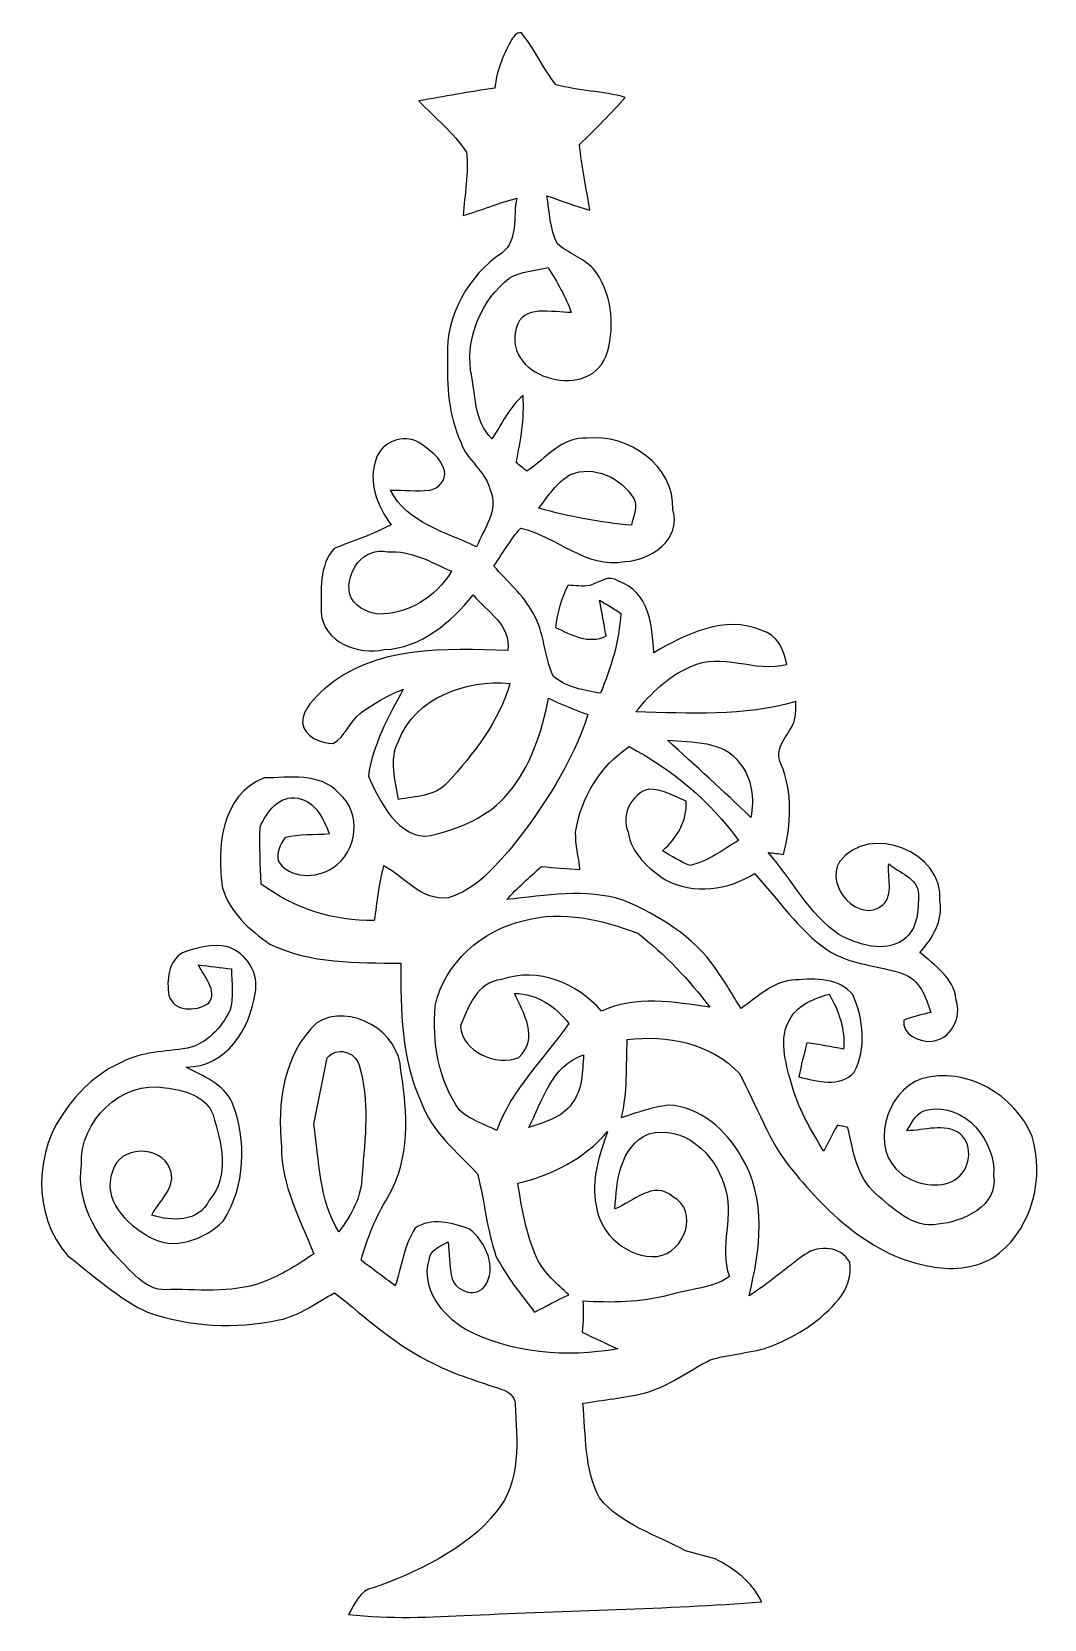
# Model space of a CAD drawing. Header units: centimetres. Extents: x -8.6 to 8.8, y -12.9 to 14.3.
import ezdxf

# ---------------------------------------------------------------- set-up
doc = ezdxf.new("R2010")
doc.units = ezdxf.units.CM
doc.header["$MEASUREMENT"] = 0
doc.layers.add('Camada 1', color=7, linetype='Continuous')

msp = doc.modelspace()

# ---------------------------------------------------------------- linework, layer by layer
at = {"layer": 'Camada 1', "color": 97}
for points, knots in [([(3.13601, -11.86839), (3.4654, -12.0389), (3.76973, -12.26255), (3.93168, -12.60722), (3.93168, -12.60722), (2.2768, -12.73739), (0.61457, -12.75267), (-1.04337, -12.83762), (-1.04337, -12.83762), (-1.74493, -12.87062), (-2.45199, -12.90606), (-3.15109, -12.82418), (-3.15109, -12.82418), (-3.05088, -12.64572), (-2.95981, -12.4025), (-2.72881, -12.36767), (-2.72881, -12.36767), (-2.04936, -12.13047), (-1.10218, -11.69478), (-0.62109, -11.06294), (-0.62109, -11.06294), (-0.17743, -10.55206), (-0.26848, -9.83217), (-0.29232, -9.21006), (-0.29232, -9.21006), (-0.29965, -9.07866), (-0.4072, -8.99371), (-0.52576, -8.96255), (-0.52576, -8.96255), (-0.91627, -8.82566), (-1.31655, -8.71322), (-1.68627, -8.52499), (-1.68627, -8.52499), (-2.32488, -8.22311), (-2.84432, -7.73666), (-3.39432, -7.30399), (-3.39432, -7.30399), (-3.69988, -7.47755), (-3.99199, -7.69389), (-4.34032, -7.77089), (-4.34032, -7.77089), (-5.08588, -7.93161), (-5.87972, -7.89127), (-6.5996, -7.63766), (-6.5996, -7.63766), (-7.02737, -7.45189), (-7.60244, -6.95566), (-7.96544, -6.6715), (-7.96544, -6.6715), (-8.58572, -5.97422), (-8.54477, -4.84978), (-7.97828, -4.13294), (-7.97828, -4.13294), (-7.74177, -3.79805), (-7.42828, -3.52122), (-7.05182, -3.35317), (-7.05182, -3.35317), (-6.70472, -3.1625), (-6.29893, -3.16982), (-5.917, -3.10871), (-5.917, -3.10871), (-5.58455, -3.03599), (-5.33765, -2.75671), (-5.18793, -2.46645), (-5.18793, -2.46645), (-5.11765, -2.23361), (-5.16044, -1.98489), (-5.15981, -1.74594), (-5.15981, -1.74594), (-5.34865, -1.72454), (-5.53809, -1.70194), (-5.72632, -1.68054), (-5.72632, -1.68054), (-5.63465, -1.88161), (-5.38472, -2.11627), (-5.55521, -2.33994), (-5.55521, -2.33994), (-5.774, -2.48294), (-6.15227, -2.48905), (-6.23416, -2.19633), (-6.23416, -2.19633), (-6.27509, -1.95433), (-6.24393, -1.60782), (-6.00072, -1.47094), (-6.00072, -1.47094), (-5.75688, -1.38661), (-5.48493, -1.30533), (-5.22521, -1.37071), (-5.22521, -1.37071), (-4.89827, -1.47033), (-4.68132, -1.83089), (-4.75404, -2.17189), (-4.75404, -2.17189), (-4.84449, -2.77689), (-5.25272, -3.43689), (-5.93777, -3.43078), (-5.93777, -3.43078), (-5.65055, -3.58966), (-5.29609, -3.72045), (-5.14881, -4.04005), (-5.14881, -4.04005), (-4.88909, -4.69089), (-4.92455, -5.48106), (-5.30281, -6.0775), (-5.30281, -6.0775), (-5.62488, -6.39099), (-6.16632, -6.60183), (-6.58128, -6.33661), (-6.58128, -6.33661), (-6.96565, -6.12883), (-7.38609, -5.69799), (-7.20155, -5.22255), (-7.20155, -5.22255), (-7.08909, -4.77583), (-6.37288, -4.76361), (-6.21521, -5.17855), (-6.21521, -5.17855), (-6.08627, -5.48594), (-6.4016, -5.72366), (-6.52872, -5.97299), (-6.52872, -5.97299), (-6.18893, -6.07994), (-5.72021, -6.09645), (-5.54177, -5.71755), (-5.54177, -5.71755), (-5.18549, -5.30017), (-5.33155, -4.72083), (-5.47577, -4.25089), (-5.47577, -4.25089), (-5.59555, -3.9221), (-5.98665, -3.82066), (-6.29649, -3.7901), (-6.29649, -3.7901), (-7.0506, -3.64894), (-7.76621, -4.36578), (-7.73505, -5.1101), (-7.73505, -5.1101), (-7.81937, -5.71878), (-7.50405, -6.29934), (-7.09032, -6.72038), (-7.09032, -6.72038), (-6.852, -6.96483), (-6.60572, -7.30399), (-6.21032, -7.24655), (-6.21032, -7.24655), (-5.65544, -7.25206), (-5.06265, -7.31561), (-4.53832, -7.09011), (-4.53832, -7.09011), (-4.25904, -6.97094), (-3.99932, -6.80961), (-3.74999, -6.63666), (-3.74999, -6.63666), (-3.98099, -6.04145), (-4.30793, -5.45906), (-4.30488, -4.8015), (-4.30488, -4.8015), (-4.37332, -4.05594), (-4.27677, -3.21078), (-3.69744, -2.67178), (-3.69744, -2.67178), (-3.1236, -2.31733), (-2.26865, -2.82517), (-2.25581, -3.49371), (-2.25581, -3.49371), (-2.13299, -4.21055), (-2.09388, -5.01355), (-2.47765, -5.66255), (-2.47765, -5.66255), (-2.67932, -6.0011), (-2.83699, -6.36534), (-2.93781, -6.74666), (-2.93781, -6.74666), (-2.74349, -6.89271), (-2.54855, -7.04061), (-2.35116, -7.18299), (-2.35116, -7.18299), (-2.24665, -6.85117), (-2.19899, -6.48938), (-2.00832, -6.19422), (-2.00832, -6.19422), (-1.74127, -6.00906), (-1.36237, -6.10255), (-1.07821, -6.21194), (-1.07821, -6.21194), (-0.79955, -6.42766), (-0.59299, -6.87989), (-0.82093, -7.1995), (-0.82093, -7.1995), (-0.99144, -7.40666), (-1.34404, -7.26366), (-1.38804, -7.02227), (-1.38804, -7.02227), (-1.42104, -6.82427), (-1.42716, -6.62871), (-1.44548, -6.43071), (-1.44548, -6.43071), (-1.57748, -6.50711), (-1.7596, -6.56638), (-1.77181, -6.74543), (-1.77181, -6.74543), (-1.9136, -7.23066), (-1.54204, -7.68961), (-1.15399, -7.93039), (-1.15399, -7.93039), (-0.35588, -8.34717), (0.58524, -8.42599), (1.4634, -8.26589), (1.4634, -8.26589), (1.25929, -8.17178), (1.05517, -8.07889), (0.85535, -7.97866), (0.85535, -7.97866), (0.87735, -7.80327), (0.88101, -7.62606), (0.86329, -7.45006), (0.86329, -7.45006), (1.35585, -7.47511), (1.85817, -7.47389), (2.33791, -7.34617), (2.33791, -7.34617), (2.6838, -7.23617), (3.07001, -7.24043), (3.37863, -7.02778), (3.37863, -7.02778), (3.18613, -6.51199), (3.48924, -5.96627), (3.2888, -5.45294), (3.2888, -5.45294), (3.13296, -4.91883), (2.58785, -4.41589), (1.99752, -4.57845), (1.99752, -4.57845), (1.49396, -4.79478), (1.44508, -5.39366), (1.41696, -5.86361), (1.41696, -5.86361), (1.7378, -5.74506), (2.07208, -5.36555), (2.40696, -5.65645), (2.40696, -5.65645), (2.87263, -5.89478), (2.60985, -6.61955), (2.14235, -6.68066), (2.14235, -6.68066), (1.64245, -6.72406), (1.15296, -6.29934), (1.09307, -5.80371), (1.09307, -5.80371), (1.00629, -5.36983), (1.14868, -4.94266), (1.29045, -4.5381), (1.29045, -4.5381), (0.89445, -5.00561), (0.3408, -5.28245), (-0.24648, -5.42361), (-0.24648, -5.42361), (-0.18537, -5.86178), (-0.10471, -6.30178), (0.07619, -6.70878), (0.07619, -6.70878), (0.19963, -6.96422), (0.41901, -7.14999), (0.62312, -7.33883), (0.62312, -7.33883), (0.42452, -7.4305), (0.23384, -7.53683), (0.03952, -7.63643), (0.03952, -7.63643), (-0.1982, -7.32843), (-0.44693, -7.02411), (-0.62416, -6.67638), (-0.62416, -6.67638), (-0.77937, -6.21745), (-0.82093, -5.72978), (-0.93948, -5.26289), (-0.93948, -5.26289), (-1.29209, -4.88217), (-1.73148, -4.54606), (-1.90444, -4.03517), (-1.90444, -4.03517), (-2.25827, -3.29022), (-2.25521, -2.4585), (-2.25644, -1.65182), (-2.25644, -1.65182), (-3.00993, -1.63289), (-3.80499, -1.6671), (-4.50044, -1.32061), (-4.50044, -1.32061), (-4.84937, -1.09082), (-5.18549, -0.77122), (-5.31504, -0.36361), (-5.31504, -0.36361), (-5.41527, 0.30678), (-5.345, 1.24606), (-4.5976, 1.53023), (-4.5976, 1.53023), (-4.17532, 1.52962), (-3.63509, 1.62802), (-3.31916, 1.26562), (-3.31916, 1.26562), (-2.91644, 0.94174), (-2.99404, 0.25606), (-3.42304, -0.01222), (-3.42304, -0.01222), (-3.70355, -0.20045), (-4.16737, -0.20594), (-4.36172, 0.10511), (-4.36172, 0.10511), (-4.38372, 0.24446), (-4.33299, 0.39111), (-4.24499, 0.49867), (-4.24499, 0.49867), (-4.00116, 0.57506), (-3.73409, 0.54206), (-3.48109, 0.56774), (-3.48109, 0.56774), (-3.58681, 0.82255), (-3.71027, 1.12629), (-4.02072, 1.17946), (-4.02072, 1.17946), (-4.33604, 1.25034), (-4.56216, 0.93623), (-4.67093, 0.68629), (-4.67093, 0.68629), (-4.67644, 0.36118), (-4.67093, 0.03301), (-4.64832, -0.2921), (-4.64832, -0.2921), (-4.09281, -0.70766), (-3.40532, -0.93194), (-2.71172, -0.91482), (-2.71172, -0.91482), (-2.66588, -0.60133), (-2.63655, -0.28538), (-2.5516, 0.02018), (-2.5516, 0.02018), (-2.18309, -0.16989), (-1.90688, -0.58299), (-1.44488, -0.52738), (-1.44488, -0.52738), (-0.98227, -0.40026), (-0.65776, -0.00854), (-0.35343, 0.33978), (-0.35343, 0.33978), (0.19229, 1.02483), (0.6818, 1.77774), (0.95373, 2.61618), (0.95373, 2.61618), (0.72335, 2.69562), (0.49968, 2.79095), (0.27968, 2.89484), (0.27968, 2.89484), (0.15868, 2.31183), (-0.02527, 1.72274), (-0.41943, 1.26134), (-0.41943, 1.26134), (-0.74881, 0.85923), (-1.25544, 0.65755), (-1.74737, 0.54083), (-1.74737, 0.54083), (-2.27537, 0.44795), (-2.63962, 1.14828), (-2.81193, 1.55956), (-2.81193, 1.55956), (-2.74165, 2.10346), (-2.46604, 2.57646), (-2.21427, 3.05251), (-2.21427, 3.05251), (-2.47581, 2.94311), (-2.72881, 2.80684), (-2.95432, 2.63511), (-2.95432, 2.63511), (-3.13827, 2.4909), (-3.20365, 2.23362), (-3.41449, 2.11995), (-3.41449, 2.11995), (-3.63265, 2.12118), (-3.90399, 2.23302), (-3.94309, 2.47379), (-3.94309, 2.47379), (-3.93881, 2.72129), (-3.72921, 2.90218), (-3.56299, 3.05984), (-3.56299, 3.05984), (-2.70988, 3.80723), (-1.47481, 3.75039), (-0.41943, 3.71495), (-0.41943, 3.71495), (-0.35893, 4.15556), (-0.77816, 4.37311), (-1.01465, 4.66951), (-1.01465, 4.66951), (-1.39965, 4.19834), (-1.90199, 3.75711), (-2.54121, 3.73084), (-2.54121, 3.73084), (-2.98244, 3.63307), (-3.59109, 3.85551), (-3.61981, 4.37007), (-3.61981, 4.37007), (-3.62104, 4.73612), (-3.66199, 5.17735), (-3.40104, 5.46579), (-3.40104, 5.46579), (-3.07532, 5.59718), (-2.73432, 5.70107), (-2.42327, 5.87339), (-2.42327, 5.87339), (-2.66221, 6.18874), (-2.82109, 6.61163), (-2.68116, 7.00212), (-2.68116, 7.00212), (-2.58888, 7.28995), (-2.20937, 7.44823), (-1.94844, 7.28323), (-1.94844, 7.28323), (-1.76755, 7.16712), (-1.56281, 7.02107), (-1.50781, 6.80107), (-1.50781, 6.80107), (-1.46932, 6.64402), (-1.60804, 6.49123), (-1.75776, 6.46923), (-1.75776, 6.46923), (-1.98204, 6.44112), (-2.20755, 6.46923), (-2.43181, 6.46862), (-2.43181, 6.46862), (-2.15681, 5.9009), (-1.47909, 5.74935), (-0.95599, 5.4939), (-0.95599, 5.4939), (-0.83621, 5.79639), (-0.56671, 6.13007), (-0.72255, 6.47107), (-0.72255, 6.47107), (-0.80016, 6.79374), (-1.11732, 6.97156), (-1.22304, 7.27895), (-1.22304, 7.27895), (-1.43816, 7.7434), (-1.47237, 8.2604), (-1.45281, 8.76395), (-1.45281, 8.76395), (-1.48888, 9.46368), (-1.09655, 10.14751), (-0.52455, 10.53556), (-0.52455, 10.53556), (-0.23671, 10.74763), (-0.33632, 11.16746), (-0.26727, 11.47851), (-0.26727, 11.47851), (-0.57771, 11.39112), (-0.87593, 11.26768), (-1.18576, 11.18028), (-1.18576, 11.18028), (-1.1656, 11.54084), (-1.08432, 11.90568), (-1.13076, 12.26502), (-1.13076, 12.26502), (-1.34955, 12.60296), (-1.6716, 12.85474), (-1.94781, 13.14379), (-1.94781, 13.14379), (-1.51332, 13.22384), (-1.07821, 13.30024), (-0.64065, 13.36379), (-0.64065, 13.36379), (-0.6162, 13.64856), (-0.51048, 13.91929), (-0.37176, 14.1674), (-0.37176, 14.1674), (-0.32716, 14.23279), (-0.28316, 14.33179), (-0.1866, 14.3104), (-0.1866, 14.3104), (0.03891, 14.0354), (0.18373, 13.70419), (0.40312, 13.42368), (0.40312, 13.42368), (0.79301, 13.31735), (1.20429, 13.31247), (1.5948, 13.20551), (1.5948, 13.20551), (1.34424, 12.92624), (1.08085, 12.65919), (0.81073, 12.39947), (0.81073, 12.39947), (0.84191, 12.01935), (0.92929, 11.64779), (0.98368, 11.27135), (0.98368, 11.27135), (0.73373, 11.33796), (0.49357, 11.43512), (0.24912, 11.51763), (0.24912, 11.51763), (0.29252, 11.24323), (0.30168, 10.94868), (0.4294, 10.69507), (0.4294, 10.69507), (0.61273, 10.5264), (0.8688, 10.45307), (1.04296, 10.27219), (1.04296, 10.27219), (1.35829, 9.87556), (1.42308, 9.31702), (1.28801, 8.83728), (1.28801, 8.83728), (1.05091, 7.96767), (-0.51965, 8.35512), (-0.27581, 9.24428), (-0.27581, 9.24428), (-0.16948, 9.67084), (0.34324, 9.50584), (0.66773, 9.51623), (0.66773, 9.51623), (0.5724, 9.7894), (0.42268, 10.03812), (0.27419, 10.2844), (0.27419, 10.2844), (0.04991, 10.23307), (-0.1976, 10.22451), (-0.39988, 10.10168), (-0.39988, 10.10168), (-0.86676, 9.72584), (-1.1326, 9.12695), (-1.05804, 8.52746), (-1.05804, 8.52746), (-0.97676, 8.13451), (-1.00365, 7.64928), (-0.69321, 7.34863), (-0.69321, 7.34863), (-0.52088, 7.59979), (-0.39865, 7.8919), (-0.15788, 8.08807), (-0.15788, 8.08807), (-0.13527, 7.70184), (-0.19881, 7.31684), (-0.27704, 6.9404), (-0.27704, 6.9404), (-0.21716, 6.8909), (-0.15727, 6.84079), (-0.09676, 6.79067), (-0.09676, 6.79067), (0.23201, 7.00946), (0.50519, 7.3859), (0.94152, 7.3584), (0.94152, 7.3584), (1.63512, 7.44518), (2.45035, 6.87502), (2.40757, 6.13312), (2.40757, 6.13312), (2.56768, 5.61979), (2.03112, 5.26412), (1.58808, 5.23967), (1.58808, 5.23967), (0.91584, 5.11684), (0.40984, 5.67479), (-0.19516, 5.81718), (-0.19516, 5.81718), (-0.37909, 5.62162), (-0.50865, 5.38328), (-0.66081, 5.1639), (-0.66081, 5.1639), (-0.42799, 4.90295), (-0.15848, 4.66523), (0.01507, 4.35784), (0.01507, 4.35784), (0.20573, 4.02602), (0.20145, 3.62146), (0.35424, 3.27679), (0.35424, 3.27679), (0.57852, 3.0843), (0.88591, 3.03174), (1.16945, 2.98223), (1.16945, 2.98223), (1.34485, 3.42162), (1.49701, 3.87323), (1.51535, 4.35174), (1.51535, 4.35174), (1.3974, 4.43239), (1.27701, 4.50879), (1.15173, 4.57784), (1.15173, 4.57784), (1.19573, 4.37434), (1.22752, 4.17084), (1.26417, 3.9649), (1.26417, 3.9649), (0.9684, 3.81579), (0.66896, 3.9863), (0.39701, 4.10911), (0.39701, 4.10911), (0.42635, 4.36274), (0.4954, 4.60839), (0.61212, 4.83512), (0.61212, 4.83512), (0.73557, 4.83146), (0.86145, 4.81007), (0.98429, 4.82902), (0.98429, 4.82902), (1.1438, 4.88095), (1.31368, 5.02639), (1.47868, 4.90539), (1.47868, 4.90539), (2.00485, 4.7233), (2.05617, 4.14151), (2.08124, 3.67646), (2.08124, 3.67646), (2.6294, 3.99362), (3.29736, 4.33462), (3.93536, 4.05902), (3.93536, 4.05902), (4.20301, 3.98995), (4.31545, 3.72534), (4.36436, 3.47784), (4.36436, 3.47784), (3.8174, 3.32811), (3.24296, 3.69907), (2.71985, 3.43934), (2.71985, 3.43934), (2.3318, 3.28167), (2.03417, 2.98039), (1.77508, 2.66139), (1.77508, 2.66139), (2.69296, 2.64306), (3.62796, 2.57706), (4.51957, 2.84167), (4.51957, 2.84167), (4.51224, 2.70418), (4.5324, 2.55506), (4.45968, 2.43039), (4.45968, 2.43039), (4.35945, 2.22262), (4.13457, 2.01606), (4.26473, 1.77223), (4.26473, 1.77223), (4.46945, 1.27602), (4.44013, 0.72783), (4.30936, 0.21755), (4.30936, 0.21755), (4.22073, 0.22918), (4.13273, 0.24018), (4.04536, 0.25055), (4.04536, 0.25055), (4.45173, -0.21571), (4.74018, -0.7975), (5.25657, -1.15866), (5.25657, -1.15866), (5.58413, -1.32733), (6.03452, -1.48561), (6.36573, -1.24605), (6.36573, -1.24605), (6.61446, -1.06699), (6.62057, -0.73761), (6.62364, -0.46445), (6.62364, -0.46445), (6.61629, -0.18577), (6.28691, -0.09899), (6.11152, 0.05746), (6.11152, 0.05746), (6.08952, -0.17599), (6.19829, -0.46933), (6.01373, -0.65022), (6.01373, -0.65022), (5.60552, -0.98877), (5.00601, -0.32633), (5.26941, 0.09167), (5.26941, 0.09167), (5.78029, 0.76755), (7.06729, 0.26706), (6.98969, -0.58849), (6.98969, -0.58849), (7.04896, -0.9301), (6.85952, -1.22527), (6.64746, -1.46666), (6.64746, -1.46666), (6.89741, -1.68177), (7.22924, -1.90177), (7.26592, -2.26294), (7.26592, -2.26294), (7.37529, -2.58133), (7.17852, -2.96817), (6.8308, -2.99138), (6.8308, -2.99138), (6.62424, -2.99138), (6.33701, -2.87466), (6.37064, -2.62533), (6.37064, -2.62533), (6.52157, -2.57338), (6.67618, -2.52938), (6.83385, -2.49517), (6.83385, -2.49517), (6.75624, -2.23054), (6.63952, -1.93538), (6.36085, -1.83089), (6.36085, -1.83089), (5.92696, -1.68971), (5.44845, -1.67627), (5.05429, -1.42082), (5.05429, -1.42082), (4.55868, -1.06699), (4.21708, -0.55549), (3.81068, -0.11182), (3.81068, -0.11182), (3.36091, -0.39905), (2.76445, -0.47666), (2.28352, -0.21999), (2.28352, -0.21999), (1.99445, -0.02505), (1.69073, 0.23529), (1.64124, 0.60195), (1.64124, 0.60195), (1.52024, 0.89711), (1.69745, 1.25462), (1.99629, 1.33895), (1.99629, 1.33895), (2.22608, 1.33774), (2.43263, 1.21734), (2.63796, 1.12751), (2.63796, 1.12751), (2.65752, 0.78406), (2.47601, 0.49806), (2.23401, 0.28051), (2.23401, 0.28051), (2.38801, 0.19006), (2.53896, 0.08983), (2.70701, 0.0269), (2.70701, 0.0269), (3.01501, 0.09411), (3.27229, 0.29883), (3.53752, 0.45711), (3.53752, 0.45711), (3.04863, 1.13301), (2.39535, 1.67446), (1.6614, 2.06556), (1.6614, 2.06556), (1.16457, 1.73802), (0.82845, 1.18618), (0.74291, 0.5989), (0.74291, 0.5989), (0.73617, 0.38501), (0.79607, 0.17234), (0.81563, -0.04094), (0.81563, -0.04094), (0.5938, -0.02749), (0.37563, -0.01282), (0.15501, 0.00918), (0.15501, 0.00918), (-0.04604, -0.17722), (-0.25688, -0.35445), (-0.4402, -0.55917), (-0.4402, -0.55917), (0.22345, -0.48645), (0.91891, -0.36054), (1.56729, -0.57199), (1.56729, -0.57199), (2.17045, -0.82927), (2.76629, -1.18861), (3.14213, -1.74166), (3.14213, -1.74166), (3.30101, -1.96105), (3.43301, -2.19817), (3.57968, -2.42671), (3.57968, -2.42671), (3.86568, -2.23177), (4.14068, -1.93966), (4.5104, -1.93782), (4.5104, -1.93782), (4.85141, -1.91094), (5.27001, -1.8981), (5.50164, -2.19999), (5.50164, -2.19999), (5.67641, -2.60089), (5.73445, -3.11971), (5.52118, -3.51817), (5.52118, -3.51817), (5.28164, -3.79561), (4.87585, -3.67338), (4.57029, -3.60127), (4.57029, -3.60127), (4.61124, -3.40145), (4.65829, -3.20894), (4.70901, -3.01338), (4.70901, -3.01338), (4.91801, -3.04333), (5.13008, -3.0861), (5.33845, -3.12461), (5.33845, -3.12461), (5.36841, -2.78727), (5.25841, -2.46582), (5.08973, -2.18105), (5.08973, -2.18105), (4.83552, -2.25561), (4.55808, -2.35399), (4.4224, -2.6015), (4.4224, -2.6015), (4.21524, -2.93699), (4.3448, -3.34766), (4.43768, -3.69782), (4.43768, -3.69782), (4.54708, -4.12255), (4.77257, -4.50266), (4.99808, -4.87483), (4.99808, -4.87483), (5.07508, -4.7251), (5.15329, -4.57599), (5.23152, -4.4281), (5.23152, -4.4281), (5.29141, -4.44094), (5.35191, -4.45499), (5.41301, -4.46845), (5.41301, -4.46845), (5.50164, -4.86994), (5.56336, -5.3081), (5.88418, -5.60266), (5.88418, -5.60266), (6.17752, -5.84771), (6.53501, -6.21071), (6.95729, -6.12945), (6.95729, -6.12945), (7.38752, -6.08238), (7.99496, -5.8245), (7.91064, -5.29038), (7.91064, -5.29038), (7.95829, -4.70555), (7.41136, -4.03517), (6.78373, -4.16533), (6.78373, -4.16533), (6.59185, -4.1855), (6.51424, -4.38289), (6.42136, -4.52406), (6.42136, -4.52406), (6.72446, -4.52466), (7.06669, -4.38106), (7.33618, -4.57783), (7.33618, -4.57783), (7.57757, -4.77827), (7.50852, -5.2091), (7.24757, -5.36494), (7.24757, -5.36494), (6.96157, -5.53117), (6.59552, -5.44745), (6.33518, -5.27083), (6.33518, -5.27083), (5.77357, -4.84671), (6.05408, -3.84878), (6.67618, -3.63182), (6.67618, -3.63182), (7.44313, -3.41733), (8.28036, -3.90805), (8.57246, -4.6255), (8.57246, -4.6255), (8.77964, -5.32583), (8.58529, -6.14899), (8.01329, -6.62078), (8.01329, -6.62078), (7.71264, -6.86338), (7.31173, -6.91961), (6.93836, -6.86827), (6.93836, -6.86827), (5.89885, -6.74178), (5.08852, -5.97299), (4.45724, -5.19566), (4.45724, -5.19566), (4.03985, -4.70678), (3.85773, -4.0865), (3.54545, -3.53771), (3.54545, -3.53771), (3.06391, -3.02194), (2.30552, -2.8765), (1.6284, -2.96082), (1.6284, -2.96082), (1.60335, -3.40755), (1.64368, -3.8671), (1.52635, -4.30527), (1.52635, -4.30527), (1.79096, -4.21055), (2.06045, -4.12133), (2.33973, -4.08345), (2.33973, -4.08345), (2.8824, -4.11399), (3.32485, -4.5161), (3.58396, -4.96833), (3.58396, -4.96833), (4.0264, -5.67845), (3.91091, -6.58106), (3.71596, -7.35594), (3.71596, -7.35594), (4.05636, -7.14817), (4.35029, -6.87438), (4.67601, -6.64643), (4.67601, -6.64643), (4.91741, -6.47717), (5.29445, -6.50955), (5.44296, -6.77906), (5.44296, -6.77906), (5.48208, -7.00211), (5.39773, -7.23861), (5.25718, -7.41217), (5.25718, -7.41217), (4.95713, -7.77943), (4.54708, -8.04099), (4.11073, -8.21639), (4.11073, -8.21639), (3.76791, -8.34289), (3.39513, -8.34899), (3.04801, -8.45655), (3.04801, -8.45655), (2.67524, -8.64599), (2.33301, -8.91366), (1.9248, -9.0255), (1.9248, -9.0255), (1.57585, -9.10862), (1.21896, -9.14222), (0.86573, -9.20089), (0.86573, -9.20089), (0.92135, -9.74355), (0.88712, -10.32899), (1.15052, -10.82217), (1.15052, -10.82217), (1.52145, -11.29027), (2.12708, -11.45039), (2.62757, -11.73455), (2.62757, -11.73455), (2.62757, -11.73455), (3.13601, -11.86839), (3.13601, -11.86839)], [0, 0, 0, 0, 0.00429185, 0.00429185, 0.00429185, 0.00429185, 0.00858369, 0.00858369, 0.00858369, 0.00858369, 0.01287554, 0.01287554, 0.01287554, 0.01287554, 0.01716738, 0.01716738, 0.01716738, 0.01716738, 0.02145923, 0.02145923, 0.02145923, 0.02145923, 0.02575107, 0.02575107, 0.02575107, 0.02575107, 0.03004292, 0.03004292, 0.03004292, 0.03004292, 0.03433476, 0.03433476, 0.03433476, 0.03433476, 0.03862661, 0.03862661, 0.03862661, 0.03862661, 0.04291845, 0.04291845, 0.04291845, 0.04291845, 0.0472103, 0.0472103, 0.0472103, 0.0472103, 0.05150215, 0.05150215, 0.05150215, 0.05150215, 0.05579399, 0.05579399, 0.05579399, 0.05579399, 0.06008584, 0.06008584, 0.06008584, 0.06008584, 0.06437768, 0.06437768, 0.06437768, 0.06437768, 0.06866953, 0.06866953, 0.06866953, 0.06866953, 0.07296137, 0.07296137, 0.07296137, 0.07296137, 0.07725322, 0.07725322, 0.07725322, 0.07725322, 0.08154506, 0.08154506, 0.08154506, 0.08154506, 0.08583691, 0.08583691, 0.08583691, 0.08583691, 0.09012876, 0.09012876, 0.09012876, 0.09012876, 0.0944206, 0.0944206, 0.0944206, 0.0944206, 0.09871245, 0.09871245, 0.09871245, 0.09871245, 0.10300429, 0.10300429, 0.10300429, 0.10300429, 0.10729614, 0.10729614, 0.10729614, 0.10729614, 0.11158798, 0.11158798, 0.11158798, 0.11158798, 0.11587983, 0.11587983, 0.11587983, 0.11587983, 0.12017167, 0.12017167, 0.12017167, 0.12017167, 0.12446352, 0.12446352, 0.12446352, 0.12446352, 0.12875536, 0.12875536, 0.12875536, 0.12875536, 0.13304721, 0.13304721, 0.13304721, 0.13304721, 0.13733906, 0.13733906, 0.13733906, 0.13733906, 0.1416309, 0.1416309, 0.1416309, 0.1416309, 0.14592275, 0.14592275, 0.14592275, 0.14592275, 0.15021459, 0.15021459, 0.15021459, 0.15021459, 0.15450644, 0.15450644, 0.15450644, 0.15450644, 0.15879828, 0.15879828, 0.15879828, 0.15879828, 0.16309013, 0.16309013, 0.16309013, 0.16309013, 0.16738197, 0.16738197, 0.16738197, 0.16738197, 0.17167382, 0.17167382, 0.17167382, 0.17167382, 0.17596567, 0.17596567, 0.17596567, 0.17596567, 0.18025751, 0.18025751, 0.18025751, 0.18025751, 0.18454936, 0.18454936, 0.18454936, 0.18454936, 0.1888412, 0.1888412, 0.1888412, 0.1888412, 0.19313305, 0.19313305, 0.19313305, 0.19313305, 0.19742489, 0.19742489, 0.19742489, 0.19742489, 0.20171674, 0.20171674, 0.20171674, 0.20171674, 0.20600858, 0.20600858, 0.20600858, 0.20600858, 0.21030043, 0.21030043, 0.21030043, 0.21030043, 0.21459227, 0.21459227, 0.21459227, 0.21459227, 0.21888412, 0.21888412, 0.21888412, 0.21888412, 0.22317597, 0.22317597, 0.22317597, 0.22317597, 0.22746781, 0.22746781, 0.22746781, 0.22746781, 0.23175966, 0.23175966, 0.23175966, 0.23175966, 0.2360515, 0.2360515, 0.2360515, 0.2360515, 0.24034335, 0.24034335, 0.24034335, 0.24034335, 0.24463519, 0.24463519, 0.24463519, 0.24463519, 0.24892704, 0.24892704, 0.24892704, 0.24892704, 0.25321888, 0.25321888, 0.25321888, 0.25321888, 0.25751073, 0.25751073, 0.25751073, 0.25751073, 0.26180258, 0.26180258, 0.26180258, 0.26180258, 0.26609442, 0.26609442, 0.26609442, 0.26609442, 0.27038627, 0.27038627, 0.27038627, 0.27038627, 0.27467811, 0.27467811, 0.27467811, 0.27467811, 0.27896996, 0.27896996, 0.27896996, 0.27896996, 0.2832618, 0.2832618, 0.2832618, 0.2832618, 0.28755365, 0.28755365, 0.28755365, 0.28755365, 0.29184549, 0.29184549, 0.29184549, 0.29184549, 0.29613734, 0.29613734, 0.29613734, 0.29613734, 0.30042918, 0.30042918, 0.30042918, 0.30042918, 0.30472103, 0.30472103, 0.30472103, 0.30472103, 0.30901288, 0.30901288, 0.30901288, 0.30901288, 0.31330472, 0.31330472, 0.31330472, 0.31330472, 0.31759657, 0.31759657, 0.31759657, 0.31759657, 0.32188841, 0.32188841, 0.32188841, 0.32188841, 0.32618026, 0.32618026, 0.32618026, 0.32618026, 0.3304721, 0.3304721, 0.3304721, 0.3304721, 0.33476395, 0.33476395, 0.33476395, 0.33476395, 0.33905579, 0.33905579, 0.33905579, 0.33905579, 0.34334764, 0.34334764, 0.34334764, 0.34334764, 0.34763948, 0.34763948, 0.34763948, 0.34763948, 0.35193133, 0.35193133, 0.35193133, 0.35193133, 0.35622318, 0.35622318, 0.35622318, 0.35622318, 0.36051502, 0.36051502, 0.36051502, 0.36051502, 0.36480687, 0.36480687, 0.36480687, 0.36480687, 0.36909871, 0.36909871, 0.36909871, 0.36909871, 0.37339056, 0.37339056, 0.37339056, 0.37339056, 0.3776824, 0.3776824, 0.3776824, 0.3776824, 0.38197425, 0.38197425, 0.38197425, 0.38197425, 0.38626609, 0.38626609, 0.38626609, 0.38626609, 0.39055794, 0.39055794, 0.39055794, 0.39055794, 0.39484979, 0.39484979, 0.39484979, 0.39484979, 0.39914163, 0.39914163, 0.39914163, 0.39914163, 0.40343348, 0.40343348, 0.40343348, 0.40343348, 0.40772532, 0.40772532, 0.40772532, 0.40772532, 0.41201717, 0.41201717, 0.41201717, 0.41201717, 0.41630901, 0.41630901, 0.41630901, 0.41630901, 0.42060086, 0.42060086, 0.42060086, 0.42060086, 0.4248927, 0.4248927, 0.4248927, 0.4248927, 0.42918455, 0.42918455, 0.42918455, 0.42918455, 0.43347639, 0.43347639, 0.43347639, 0.43347639, 0.43776824, 0.43776824, 0.43776824, 0.43776824, 0.44206009, 0.44206009, 0.44206009, 0.44206009, 0.44635193, 0.44635193, 0.44635193, 0.44635193, 0.45064378, 0.45064378, 0.45064378, 0.45064378, 0.45493562, 0.45493562, 0.45493562, 0.45493562, 0.45922747, 0.45922747, 0.45922747, 0.45922747, 0.46351931, 0.46351931, 0.46351931, 0.46351931, 0.46781116, 0.46781116, 0.46781116, 0.46781116, 0.472103, 0.472103, 0.472103, 0.472103, 0.47639485, 0.47639485, 0.47639485, 0.47639485, 0.4806867, 0.4806867, 0.4806867, 0.4806867, 0.48497854, 0.48497854, 0.48497854, 0.48497854, 0.48927039, 0.48927039, 0.48927039, 0.48927039, 0.49356223, 0.49356223, 0.49356223, 0.49356223, 0.49785408, 0.49785408, 0.49785408, 0.49785408, 0.50214592, 0.50214592, 0.50214592, 0.50214592, 0.50643777, 0.50643777, 0.50643777, 0.50643777, 0.51072961, 0.51072961, 0.51072961, 0.51072961, 0.51502146, 0.51502146, 0.51502146, 0.51502146, 0.5193133, 0.5193133, 0.5193133, 0.5193133, 0.52360515, 0.52360515, 0.52360515, 0.52360515, 0.527897, 0.527897, 0.527897, 0.527897, 0.53218884, 0.53218884, 0.53218884, 0.53218884, 0.53648069, 0.53648069, 0.53648069, 0.53648069, 0.54077253, 0.54077253, 0.54077253, 0.54077253, 0.54506438, 0.54506438, 0.54506438, 0.54506438, 0.54935622, 0.54935622, 0.54935622, 0.54935622, 0.55364807, 0.55364807, 0.55364807, 0.55364807, 0.55793991, 0.55793991, 0.55793991, 0.55793991, 0.56223176, 0.56223176, 0.56223176, 0.56223176, 0.56652361, 0.56652361, 0.56652361, 0.56652361, 0.57081545, 0.57081545, 0.57081545, 0.57081545, 0.5751073, 0.5751073, 0.5751073, 0.5751073, 0.57939914, 0.57939914, 0.57939914, 0.57939914, 0.58369099, 0.58369099, 0.58369099, 0.58369099, 0.58798283, 0.58798283, 0.58798283, 0.58798283, 0.59227468, 0.59227468, 0.59227468, 0.59227468, 0.59656652, 0.59656652, 0.59656652, 0.59656652, 0.60085837, 0.60085837, 0.60085837, 0.60085837, 0.60515021, 0.60515021, 0.60515021, 0.60515021, 0.60944206, 0.60944206, 0.60944206, 0.60944206, 0.61373391, 0.61373391, 0.61373391, 0.61373391, 0.61802575, 0.61802575, 0.61802575, 0.61802575, 0.6223176, 0.6223176, 0.6223176, 0.6223176, 0.62660944, 0.62660944, 0.62660944, 0.62660944, 0.63090129, 0.63090129, 0.63090129, 0.63090129, 0.63519313, 0.63519313, 0.63519313, 0.63519313, 0.63948498, 0.63948498, 0.63948498, 0.63948498, 0.64377682, 0.64377682, 0.64377682, 0.64377682, 0.64806867, 0.64806867, 0.64806867, 0.64806867, 0.65236052, 0.65236052, 0.65236052, 0.65236052, 0.65665236, 0.65665236, 0.65665236, 0.65665236, 0.66094421, 0.66094421, 0.66094421, 0.66094421, 0.66523605, 0.66523605, 0.66523605, 0.66523605, 0.6695279, 0.6695279, 0.6695279, 0.6695279, 0.67381974, 0.67381974, 0.67381974, 0.67381974, 0.67811159, 0.67811159, 0.67811159, 0.67811159, 0.68240343, 0.68240343, 0.68240343, 0.68240343, 0.68669528, 0.68669528, 0.68669528, 0.68669528, 0.69098712, 0.69098712, 0.69098712, 0.69098712, 0.69527897, 0.69527897, 0.69527897, 0.69527897, 0.69957082, 0.69957082, 0.69957082, 0.69957082, 0.70386266, 0.70386266, 0.70386266, 0.70386266, 0.70815451, 0.70815451, 0.70815451, 0.70815451, 0.71244635, 0.71244635, 0.71244635, 0.71244635, 0.7167382, 0.7167382, 0.7167382, 0.7167382, 0.72103004, 0.72103004, 0.72103004, 0.72103004, 0.72532189, 0.72532189, 0.72532189, 0.72532189, 0.72961373, 0.72961373, 0.72961373, 0.72961373, 0.73390558, 0.73390558, 0.73390558, 0.73390558, 0.73819742, 0.73819742, 0.73819742, 0.73819742, 0.74248927, 0.74248927, 0.74248927, 0.74248927, 0.74678112, 0.74678112, 0.74678112, 0.74678112, 0.75107296, 0.75107296, 0.75107296, 0.75107296, 0.75536481, 0.75536481, 0.75536481, 0.75536481, 0.75965665, 0.75965665, 0.75965665, 0.75965665, 0.7639485, 0.7639485, 0.7639485, 0.7639485, 0.76824034, 0.76824034, 0.76824034, 0.76824034, 0.77253219, 0.77253219, 0.77253219, 0.77253219, 0.77682403, 0.77682403, 0.77682403, 0.77682403, 0.78111588, 0.78111588, 0.78111588, 0.78111588, 0.78540773, 0.78540773, 0.78540773, 0.78540773, 0.78969957, 0.78969957, 0.78969957, 0.78969957, 0.79399142, 0.79399142, 0.79399142, 0.79399142, 0.79828326, 0.79828326, 0.79828326, 0.79828326, 0.80257511, 0.80257511, 0.80257511, 0.80257511, 0.80686695, 0.80686695, 0.80686695, 0.80686695, 0.8111588, 0.8111588, 0.8111588, 0.8111588, 0.81545064, 0.81545064, 0.81545064, 0.81545064, 0.81974249, 0.81974249, 0.81974249, 0.81974249, 0.82403433, 0.82403433, 0.82403433, 0.82403433, 0.82832618, 0.82832618, 0.82832618, 0.82832618, 0.83261803, 0.83261803, 0.83261803, 0.83261803, 0.83690987, 0.83690987, 0.83690987, 0.83690987, 0.84120172, 0.84120172, 0.84120172, 0.84120172, 0.84549356, 0.84549356, 0.84549356, 0.84549356, 0.84978541, 0.84978541, 0.84978541, 0.84978541, 0.85407725, 0.85407725, 0.85407725, 0.85407725, 0.8583691, 0.8583691, 0.8583691, 0.8583691, 0.86266094, 0.86266094, 0.86266094, 0.86266094, 0.86695279, 0.86695279, 0.86695279, 0.86695279, 0.87124464, 0.87124464, 0.87124464, 0.87124464, 0.87553648, 0.87553648, 0.87553648, 0.87553648, 0.87982833, 0.87982833, 0.87982833, 0.87982833, 0.88412017, 0.88412017, 0.88412017, 0.88412017, 0.88841202, 0.88841202, 0.88841202, 0.88841202, 0.89270386, 0.89270386, 0.89270386, 0.89270386, 0.89699571, 0.89699571, 0.89699571, 0.89699571, 0.90128755, 0.90128755, 0.90128755, 0.90128755, 0.9055794, 0.9055794, 0.9055794, 0.9055794, 0.90987124, 0.90987124, 0.90987124, 0.90987124, 0.91416309, 0.91416309, 0.91416309, 0.91416309, 0.91845494, 0.91845494, 0.91845494, 0.91845494, 0.92274678, 0.92274678, 0.92274678, 0.92274678, 0.92703863, 0.92703863, 0.92703863, 0.92703863, 0.93133047, 0.93133047, 0.93133047, 0.93133047, 0.93562232, 0.93562232, 0.93562232, 0.93562232, 0.93991416, 0.93991416, 0.93991416, 0.93991416, 0.94420601, 0.94420601, 0.94420601, 0.94420601, 0.94849785, 0.94849785, 0.94849785, 0.94849785, 0.9527897, 0.9527897, 0.9527897, 0.9527897, 0.95708155, 0.95708155, 0.95708155, 0.95708155, 0.96137339, 0.96137339, 0.96137339, 0.96137339, 0.96566524, 0.96566524, 0.96566524, 0.96566524, 0.96995708, 0.96995708, 0.96995708, 0.96995708, 0.97424893, 0.97424893, 0.97424893, 0.97424893, 0.97854077, 0.97854077, 0.97854077, 0.97854077, 0.98283262, 0.98283262, 0.98283262, 0.98283262, 0.98712446, 0.98712446, 0.98712446, 0.98712446, 0.99141631, 0.99141631, 0.99141631, 0.99141631, 1, 1, 1, 1]), ([(0.6494, 6.73446), (0.41901, 6.60063), (0.27052, 6.36412), (0.11224, 6.15635), (0.11224, 6.15635), (0.63229, 6.01212), (1.16335, 5.9119), (1.70173, 5.86423), (1.70173, 5.86423), (1.72191, 6.01335), (1.82029, 6.17528), (1.73963, 6.32074), (1.73963, 6.32074), (1.52635, 6.68435), (1.05457, 6.89823), (0.6494, 6.73446)], [0, 0, 0, 0, 0.2, 0.2, 0.2, 0.2, 0.4, 0.4, 0.4, 0.4, 0.6, 0.6, 0.6, 0.6, 1, 1, 1, 1]), ([(-3.13521, 4.6909), (-3.07716, 4.47823), (-2.85165, 4.37679), (-2.65181, 4.34134), (-2.65181, 4.34134), (-2.13116, 4.33339), (-1.65081, 4.63162), (-1.38927, 5.07467), (-1.38927, 5.07467), (-1.73576, 5.23051), (-2.08532, 5.44135), (-2.48009, 5.4059), (-2.48009, 5.4059), (-2.89688, 5.50002), (-3.20672, 5.06674), (-3.13521, 4.6909)], [0, 0, 0, 0, 0.2, 0.2, 0.2, 0.2, 0.4, 0.4, 0.4, 0.4, 0.6, 0.6, 0.6, 0.6, 1, 1, 1, 1]), ([(-2.29616, 2.15723), (-2.46116, 1.84251), (-2.34627, 1.4899), (-2.29616, 1.16174), (-2.29616, 1.16174), (-2.00648, 1.21246), (-1.67527, 1.21183), (-1.45893, 1.44406), (-1.45893, 1.44406), (-1.00732, 1.94518), (-0.56916, 2.4909), (-0.3846, 3.15211), (-0.3846, 3.15211), (-1.13444, 3.21446), (-2.01076, 2.91318), (-2.29616, 2.15723)], [0, 0, 0, 0, 0.2, 0.2, 0.2, 0.2, 0.4, 0.4, 0.4, 0.4, 0.6, 0.6, 0.6, 0.6, 1, 1, 1, 1]), ([(2.31835, 2.17618), (2.79745, 1.73618), (3.28329, 1.3029), (3.74957, 0.84823), (3.74957, 0.84823), (3.80457, 1.17151), (3.77585, 1.5229), (3.55463, 1.78446), (3.55463, 1.78446), (3.28024, 2.17862), (2.74063, 2.13339), (2.31835, 2.17618)], [0, 0, 0, 0, 0.25, 0.25, 0.25, 0.25, 0.5, 0.5, 0.5, 0.5, 1, 1, 1, 1]), ([(-0.13588, -0.9185), (-0.86004, -1.07554), (-1.5066, -1.64389), (-1.66609, -2.37966), (-1.66609, -2.37966), (-1.72048, -2.99689), (-1.61109, -3.66422), (-1.24444, -4.17755), (-1.24444, -4.17755), (-1.06355, -4.33583), (-0.82581, -4.4171), (-0.60888, -4.51855), (-0.60888, -4.51855), (-0.34164, -3.78371), (0.17112, -3.33812), (0.62496, -2.68338), (0.62496, -2.68338), (0.39763, -2.39494), (0.0774, -2.16394), (-0.30637, -2.17066), (-0.30637, -2.17066), (-0.14748, -2.50982), (0.11896, -2.93882), (-0.23304, -3.26578), (-0.23304, -3.26578), (-0.60399, -3.42833), (-1.21265, -3.16922), (-1.2316, -2.72922), (-1.2316, -2.72922), (-1.10204, -2.39554), (-0.94865, -1.97022), (-0.5276, -1.92927), (-0.5276, -1.92927), (0.10735, -1.7105), (0.76796, -1.99099), (1.18412, -2.47133), (1.18412, -2.47133), (1.76712, -2.19877), (2.42652, -2.31366), (3.04129, -2.40533), (3.04129, -2.40533), (2.68808, -1.9305), (2.27373, -1.5021), (1.81173, -1.13422), (1.81173, -1.13422), (1.19452, -0.91117), (0.51801, -0.73454), (-0.13588, -0.9185)], [0, 0, 0, 0, 0.07692308, 0.07692308, 0.07692308, 0.07692308, 0.15384615, 0.15384615, 0.15384615, 0.15384615, 0.23076923, 0.23076923, 0.23076923, 0.23076923, 0.30769231, 0.30769231, 0.30769231, 0.30769231, 0.38461538, 0.38461538, 0.38461538, 0.38461538, 0.46153846, 0.46153846, 0.46153846, 0.46153846, 0.53846154, 0.53846154, 0.53846154, 0.53846154, 0.61538462, 0.61538462, 0.61538462, 0.61538462, 0.69230769, 0.69230769, 0.69230769, 0.69230769, 0.76923077, 0.76923077, 0.76923077, 0.76923077, 0.84615385, 0.84615385, 0.84615385, 0.84615385, 1, 1, 1, 1]), ([(-3.74999, -4.41283), (-3.65344, -5.03617), (-3.66016, -5.69983), (-3.31976, -6.25717), (-3.31976, -6.25717), (-3.10281, -5.97055), (-2.91888, -5.64606), (-2.92009, -5.2745), (-2.92009, -5.2745), (-2.86693, -4.65238), (-2.78565, -4.00278), (-2.97144, -3.39655), (-2.97144, -3.39655), (-3.04844, -3.16005), (-3.35093, -3.08182), (-3.5196, -3.27189), (-3.5196, -3.27189), (-3.5196, -3.27189), (-3.74999, -4.41283), (-3.74999, -4.41283)], [0, 0, 0, 0, 0.16666667, 0.16666667, 0.16666667, 0.16666667, 0.33333333, 0.33333333, 0.33333333, 0.33333333, 0.5, 0.5, 0.5, 0.5, 0.66666667, 0.66666667, 0.66666667, 0.66666667, 1, 1, 1, 1]), ([(-0.06132, -4.46906), (0.20635, -4.37555), (0.50945, -4.30405), (0.67935, -4.05594), (0.67935, -4.05594), (0.86391, -3.82066), (0.85901, -3.50778), (0.87857, -3.22482), (0.87857, -3.22482), (0.33773, -3.39594), (0.16968, -4.01133), (-0.06132, -4.46906)], [0, 0, 0, 0, 0.25, 0.25, 0.25, 0.25, 0.5, 0.5, 0.5, 0.5, 1, 1, 1, 1])]:
    msp.add_open_spline(points, degree=3, knots=knots, dxfattribs=at)

doc.saveas('drawing.dxf')
